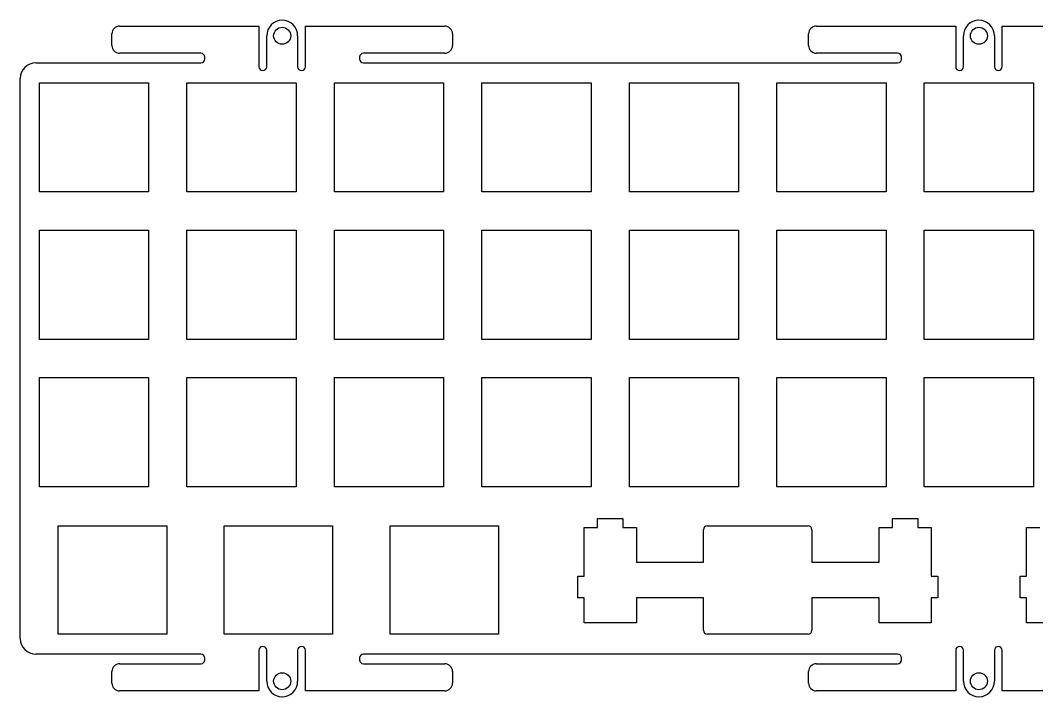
# Model space of a CAD drawing. Header units: millimetres. Extents: x -298 to -50, y -56 to 32.
# Drawn here: x -298.1 to -166.8, y -55.8 to 31.6 of the extents above; entities that cross this region are included whole.
import ezdxf

# ---------------------------------------------------------------- set-up
doc = ezdxf.new("R2010")
doc.units = ezdxf.units.MM
for name, color, linetype in [('Shape11108', 7, 'CONTINUOUS'), ('Shape11109', 7, 'CONTINUOUS'), ('Shape11111', 7, 'CONTINUOUS'), ('Shape11112', 7, 'CONTINUOUS'), ('Shape11136', 7, 'CONTINUOUS'), ('Shape11137', 7, 'CONTINUOUS'), ('Shape11138', 7, 'CONTINUOUS'), ('Shape11139', 7, 'CONTINUOUS'), ('Shape11140', 7, 'CONTINUOUS'), ('Shape11141', 7, 'CONTINUOUS'), ('Shape11142', 7, 'CONTINUOUS'), ('Shape11143', 7, 'CONTINUOUS'), ('Shape11144', 7, 'CONTINUOUS'), ('Shape11145', 7, 'CONTINUOUS'), ('Shape11146', 7, 'CONTINUOUS'), ('Shape11147', 7, 'CONTINUOUS'), ('Shape11148', 7, 'CONTINUOUS'), ('Shape11149', 7, 'CONTINUOUS'), ('Shape11150', 7, 'CONTINUOUS'), ('Shape11151', 7, 'CONTINUOUS'), ('Shape11152', 7, 'CONTINUOUS'), ('Shape11153', 7, 'CONTINUOUS'), ('Shape11154', 7, 'CONTINUOUS'), ('Shape11155', 7, 'CONTINUOUS'), ('Shape11156', 7, 'CONTINUOUS'), ('Shape11157', 7, 'CONTINUOUS'), ('Shape11158', 7, 'CONTINUOUS'), ('Shape11159', 7, 'CONTINUOUS'), ('Shape11160', 7, 'CONTINUOUS'), ('Shape11161', 7, 'CONTINUOUS'), ('Shape11162', 7, 'CONTINUOUS'), ('Shape11163', 7, 'CONTINUOUS'), ('Shape11164', 7, 'CONTINUOUS'), ('Shape11165', 7, 'CONTINUOUS'), ('Shape11166', 7, 'CONTINUOUS'), ('Shape11167', 7, 'CONTINUOUS'), ('Shape11168', 7, 'CONTINUOUS'), ('Shape11169', 7, 'CONTINUOUS'), ('Shape11170', 7, 'CONTINUOUS'), ('Shape11171', 7, 'CONTINUOUS'), ('Shape11172', 7, 'CONTINUOUS'), ('Shape11173', 7, 'CONTINUOUS'), ('Shape11174', 7, 'CONTINUOUS'), ('Shape11175', 7, 'CONTINUOUS'), ('Shape11176', 7, 'CONTINUOUS'), ('Shape11177', 7, 'CONTINUOUS'), ('Shape11178', 7, 'CONTINUOUS'), ('Shape11179', 7, 'CONTINUOUS'), ('Shape11180', 7, 'CONTINUOUS'), ('Shape11181', 7, 'CONTINUOUS'), ('Shape11182', 7, 'CONTINUOUS'), ('Shape11183', 7, 'CONTINUOUS'), ('Shape11184', 7, 'CONTINUOUS'), ('Shape11185', 7, 'CONTINUOUS'), ('Shape11186', 7, 'CONTINUOUS'), ('Shape11187', 7, 'CONTINUOUS'), ('Shape11188', 7, 'CONTINUOUS'), ('Shape11189', 7, 'CONTINUOUS'), ('Shape11190', 7, 'CONTINUOUS'), ('Shape11191', 7, 'CONTINUOUS'), ('Shape11192', 7, 'CONTINUOUS'), ('Shape11193', 7, 'CONTINUOUS'), ('Shape11194', 7, 'CONTINUOUS'), ('Shape11195', 7, 'CONTINUOUS'), ('Shape11196', 7, 'CONTINUOUS'), ('Shape11197', 7, 'CONTINUOUS'), ('Shape11198', 7, 'CONTINUOUS'), ('Shape11199', 7, 'CONTINUOUS'), ('Shape11200', 7, 'CONTINUOUS'), ('Shape11201', 7, 'CONTINUOUS'), ('Shape11202', 7, 'CONTINUOUS'), ('Shape11203', 7, 'CONTINUOUS'), ('Shape11204', 7, 'CONTINUOUS'), ('Shape11205', 7, 'CONTINUOUS'), ('Shape11206', 7, 'CONTINUOUS'), ('Shape11207', 7, 'CONTINUOUS'), ('Shape11208', 7, 'CONTINUOUS'), ('Shape11209', 7, 'CONTINUOUS'), ('Shape11210', 7, 'CONTINUOUS'), ('Shape11211', 7, 'CONTINUOUS'), ('Shape11212', 7, 'CONTINUOUS'), ('Shape11213', 7, 'CONTINUOUS'), ('Shape11214', 7, 'CONTINUOUS'), ('Shape11215', 7, 'CONTINUOUS'), ('Shape11216', 7, 'CONTINUOUS'), ('Shape11217', 7, 'CONTINUOUS'), ('Shape11218', 7, 'CONTINUOUS'), ('Shape11219', 7, 'CONTINUOUS'), ('Shape11220', 7, 'CONTINUOUS'), ('Shape11265', 7, 'CONTINUOUS'), ('Shape11266', 7, 'CONTINUOUS'), ('Shape11267', 7, 'CONTINUOUS'), ('Shape11268', 7, 'CONTINUOUS'), ('Shape11269', 7, 'CONTINUOUS'), ('Shape11270', 7, 'CONTINUOUS'), ('Shape11271', 7, 'CONTINUOUS'), ('Shape11272', 7, 'CONTINUOUS'), ('Shape11273', 7, 'CONTINUOUS'), ('Shape11274', 7, 'CONTINUOUS'), ('Shape11275', 7, 'CONTINUOUS'), ('Shape11276', 7, 'CONTINUOUS'), ('Shape11289', 7, 'CONTINUOUS'), ('Shape11290', 7, 'CONTINUOUS'), ('Shape11291', 7, 'CONTINUOUS'), ('Shape11292', 7, 'CONTINUOUS'), ('Shape11293', 7, 'CONTINUOUS'), ('Shape11294', 7, 'CONTINUOUS'), ('Shape11295', 7, 'CONTINUOUS'), ('Shape11296', 7, 'CONTINUOUS'), ('Shape11313', 7, 'CONTINUOUS'), ('Shape11314', 7, 'CONTINUOUS'), ('Shape11315', 7, 'CONTINUOUS'), ('Shape11316', 7, 'CONTINUOUS'), ('Shape11317', 7, 'CONTINUOUS'), ('Shape11318', 7, 'CONTINUOUS'), ('Shape11319', 7, 'CONTINUOUS'), ('Shape11320', 7, 'CONTINUOUS'), ('Shape11321', 7, 'CONTINUOUS'), ('Shape11322', 7, 'CONTINUOUS'), ('Shape11323', 7, 'CONTINUOUS'), ('Shape11324', 7, 'CONTINUOUS'), ('Shape11325', 7, 'CONTINUOUS'), ('Shape11326', 7, 'CONTINUOUS'), ('Shape11327', 7, 'CONTINUOUS'), ('Shape11328', 7, 'CONTINUOUS'), ('Shape11337', 7, 'CONTINUOUS'), ('Shape11338', 7, 'CONTINUOUS'), ('Shape11339', 7, 'CONTINUOUS'), ('Shape11340', 7, 'CONTINUOUS'), ('Shape11341', 7, 'CONTINUOUS'), ('Shape11342', 7, 'CONTINUOUS'), ('Shape11343', 7, 'CONTINUOUS'), ('Shape11344', 7, 'CONTINUOUS'), ('Shape11345', 7, 'CONTINUOUS'), ('Shape11346', 7, 'CONTINUOUS'), ('Shape11347', 7, 'CONTINUOUS'), ('Shape11348', 7, 'CONTINUOUS'), ('Shape11365', 7, 'CONTINUOUS'), ('Shape11366', 7, 'CONTINUOUS'), ('Shape11367', 7, 'CONTINUOUS'), ('Shape11368', 7, 'CONTINUOUS'), ('Shape11369', 7, 'CONTINUOUS'), ('Shape11370', 7, 'CONTINUOUS'), ('Shape11371', 7, 'CONTINUOUS'), ('Shape11372', 7, 'CONTINUOUS'), ('Shape11373', 7, 'CONTINUOUS'), ('Shape11374', 7, 'CONTINUOUS'), ('Shape11375', 7, 'CONTINUOUS'), ('Shape11376', 7, 'CONTINUOUS'), ('Shape11377', 7, 'CONTINUOUS'), ('Shape11378', 7, 'CONTINUOUS'), ('Shape11379', 7, 'CONTINUOUS'), ('Shape11380', 7, 'CONTINUOUS'), ('Shape11389', 7, 'CONTINUOUS'), ('Shape11390', 7, 'CONTINUOUS'), ('Shape11391', 7, 'CONTINUOUS'), ('Shape11392', 7, 'CONTINUOUS'), ('Shape11393', 7, 'CONTINUOUS'), ('Shape11394', 7, 'CONTINUOUS'), ('Shape11395', 7, 'CONTINUOUS'), ('Shape11396', 7, 'CONTINUOUS'), ('Shape11397', 7, 'CONTINUOUS'), ('Shape11398', 7, 'CONTINUOUS'), ('Shape11399', 7, 'CONTINUOUS'), ('Shape11400', 7, 'CONTINUOUS'), ('Shape11417', 7, 'CONTINUOUS'), ('Shape11418', 7, 'CONTINUOUS'), ('Shape11419', 7, 'CONTINUOUS'), ('Shape11420', 7, 'CONTINUOUS'), ('Shape11421', 7, 'CONTINUOUS'), ('Shape11422', 7, 'CONTINUOUS'), ('Shape11423', 7, 'CONTINUOUS'), ('Shape11424', 7, 'CONTINUOUS'), ('Shape11425', 7, 'CONTINUOUS'), ('Shape11426', 7, 'CONTINUOUS'), ('Shape11427', 7, 'CONTINUOUS'), ('Shape11428', 7, 'CONTINUOUS'), ('Shape11429', 7, 'CONTINUOUS'), ('Shape11430', 7, 'CONTINUOUS'), ('Shape11431', 7, 'CONTINUOUS'), ('Shape11432', 7, 'CONTINUOUS'), ('Shape11441', 7, 'CONTINUOUS'), ('Shape11442', 7, 'CONTINUOUS'), ('Shape11443', 7, 'CONTINUOUS'), ('Shape11444', 7, 'CONTINUOUS'), ('Shape11783', 7, 'CONTINUOUS'), ('Shape11784', 7, 'CONTINUOUS'), ('Shape11785', 7, 'CONTINUOUS'), ('Shape11786', 7, 'CONTINUOUS'), ('Shape11787', 7, 'CONTINUOUS'), ('Shape11788', 7, 'CONTINUOUS'), ('Shape11789', 7, 'CONTINUOUS'), ('Shape11790', 7, 'CONTINUOUS'), ('Shape11791', 7, 'CONTINUOUS'), ('Shape11792', 7, 'CONTINUOUS'), ('Shape11793', 7, 'CONTINUOUS'), ('Shape11794', 7, 'CONTINUOUS'), ('Shape11795', 7, 'CONTINUOUS'), ('Shape11796', 7, 'CONTINUOUS'), ('Shape11797', 7, 'CONTINUOUS'), ('Shape11798', 7, 'CONTINUOUS'), ('Shape11799', 7, 'CONTINUOUS'), ('Shape11800', 7, 'CONTINUOUS'), ('Shape11801', 7, 'CONTINUOUS'), ('Shape11802', 7, 'CONTINUOUS'), ('Shape11803', 7, 'CONTINUOUS'), ('Shape11804', 7, 'CONTINUOUS'), ('Shape11805', 7, 'CONTINUOUS'), ('Shape11806', 7, 'CONTINUOUS'), ('Shape11807', 7, 'CONTINUOUS'), ('Shape11808', 7, 'CONTINUOUS'), ('Shape11809', 7, 'CONTINUOUS'), ('Shape11810', 7, 'CONTINUOUS'), ('Shape11811', 7, 'CONTINUOUS'), ('Shape11812', 7, 'CONTINUOUS'), ('Shape11813', 7, 'CONTINUOUS'), ('Shape11814', 7, 'CONTINUOUS'), ('Shape11815', 7, 'CONTINUOUS'), ('Shape11816', 7, 'CONTINUOUS'), ('Shape11817', 7, 'CONTINUOUS'), ('Shape11818', 7, 'CONTINUOUS'), ('Shape11819', 7, 'CONTINUOUS'), ('Shape11820', 7, 'CONTINUOUS'), ('Shape11821', 7, 'CONTINUOUS'), ('Shape11822', 7, 'CONTINUOUS'), ('Shape11827', 7, 'CONTINUOUS'), ('Shape11828', 7, 'CONTINUOUS'), ('Shape11829', 7, 'CONTINUOUS'), ('Shape11830', 7, 'CONTINUOUS'), ('Shape11831', 7, 'CONTINUOUS'), ('Shape11832', 7, 'CONTINUOUS'), ('Shape11833', 7, 'CONTINUOUS')]:
    doc.layers.add(name, color=color, linetype=linetype)

msp = doc.modelspace()

# ---------------------------------------------------------------- linework, layer by layer
at = {"layer": 'Shape11108'}
msp.add_circle((-174.296, 29.5639), 1.1, dxfattribs=at)
at = {"layer": 'Shape11109'}
msp.add_circle((-264.296, 29.5639), 1.1, dxfattribs=at)
at = {"layer": 'Shape11111'}
msp.add_circle((-174.296, -53.8343), 1.1, dxfattribs=at)
at = {"layer": 'Shape11112'}
msp.add_circle((-264.296, -53.8343), 1.1, dxfattribs=at)
at = {"layer": 'Shape11136'}
msp.add_line((-153.296, -55.0843), (-171.296, -55.0843), dxfattribs=at)
at = {"layer": 'Shape11137'}
msp.add_line((-171.296, -55.0843), (-171.296, -49.8343), dxfattribs=at)
at = {"layer": 'Shape11138'}
msp.add_arc((-171.796, -49.8343), 0.5, 0, 180, dxfattribs=at)
at = {"layer": 'Shape11139'}
msp.add_line((-172.296, -49.8343), (-172.296, -53.8343), dxfattribs=at)
at = {"layer": 'Shape11140'}
msp.add_arc((-174.296, -53.8343), 2, 180, 0, dxfattribs=at)
at = {"layer": 'Shape11141'}
msp.add_line((-176.296, -53.8343), (-176.296, -49.8343), dxfattribs=at)
at = {"layer": 'Shape11142'}
msp.add_arc((-176.796, -49.8343), 0.5, 0, 180, dxfattribs=at)
at = {"layer": 'Shape11143'}
msp.add_line((-177.296, -49.8343), (-177.296, -55.0843), dxfattribs=at)
at = {"layer": 'Shape11144'}
msp.add_line((-177.296, -55.0843), (-195.296, -55.0843), dxfattribs=at)
at = {"layer": 'Shape11145'}
msp.add_arc((-195.296, -54.0843), 1, 180, -90, dxfattribs=at)
at = {"layer": 'Shape11146'}
msp.add_line((-196.296, -54.0843), (-196.296, -52.5843), dxfattribs=at)
at = {"layer": 'Shape11147'}
msp.add_arc((-195.296, -52.5843), 1, 90, 180, dxfattribs=at)
at = {"layer": 'Shape11148'}
msp.add_line((-195.296, -51.5843), (-184.796, -51.5843), dxfattribs=at)
at = {"layer": 'Shape11149'}
msp.add_arc((-184.796, -51.0843), 0.5, -90, 0, dxfattribs=at)
at = {"layer": 'Shape11150'}
msp.add_line((-184.296, -51.0843), (-184.296, -50.8352), dxfattribs=at)
at = {"layer": 'Shape11151'}
msp.add_arc((-184.796, -50.8352), 0.5, 0, 90, dxfattribs=at)
at = {"layer": 'Shape11152'}
msp.add_line((-184.796, -50.3352), (-253.796, -50.3352), dxfattribs=at)
at = {"layer": 'Shape11153'}
msp.add_arc((-253.796, -50.8352), 0.5, 90, 180, dxfattribs=at)
at = {"layer": 'Shape11154'}
msp.add_line((-254.296, -50.8352), (-254.296, -51.0843), dxfattribs=at)
at = {"layer": 'Shape11155'}
msp.add_arc((-253.796, -51.0843), 0.5, 180, -90, dxfattribs=at)
at = {"layer": 'Shape11156'}
msp.add_line((-253.796, -51.5843), (-243.296, -51.5843), dxfattribs=at)
at = {"layer": 'Shape11157'}
msp.add_arc((-243.296, -52.5843), 1, 0, 90, dxfattribs=at)
at = {"layer": 'Shape11158'}
msp.add_line((-242.296, -52.5843), (-242.296, -54.0843), dxfattribs=at)
at = {"layer": 'Shape11159'}
msp.add_arc((-243.296, -54.0843), 1, -90, 0, dxfattribs=at)
at = {"layer": 'Shape11160'}
msp.add_line((-243.296, -55.0843), (-261.296, -55.0843), dxfattribs=at)
at = {"layer": 'Shape11161'}
msp.add_line((-261.296, -55.0843), (-261.296, -49.8343), dxfattribs=at)
at = {"layer": 'Shape11162'}
msp.add_arc((-261.796, -49.8343), 0.5, 0, 180, dxfattribs=at)
at = {"layer": 'Shape11163'}
msp.add_line((-262.296, -49.8343), (-262.296, -53.8343), dxfattribs=at)
at = {"layer": 'Shape11164'}
msp.add_arc((-264.296, -53.8343), 2, 180, 0, dxfattribs=at)
at = {"layer": 'Shape11165'}
msp.add_line((-266.296, -53.8343), (-266.296, -49.8343), dxfattribs=at)
at = {"layer": 'Shape11166'}
msp.add_arc((-266.796, -49.8343), 0.5, 0, 180, dxfattribs=at)
at = {"layer": 'Shape11167'}
msp.add_line((-267.296, -49.8343), (-267.296, -55.0843), dxfattribs=at)
at = {"layer": 'Shape11168'}
msp.add_line((-267.296, -55.0843), (-285.296, -55.0843), dxfattribs=at)
at = {"layer": 'Shape11169'}
msp.add_arc((-285.296, -54.0843), 1, 180, -90, dxfattribs=at)
at = {"layer": 'Shape11170'}
msp.add_line((-286.296, -54.0843), (-286.296, -52.5843), dxfattribs=at)
at = {"layer": 'Shape11171'}
msp.add_arc((-285.296, -52.5843), 1, 90, 180, dxfattribs=at)
at = {"layer": 'Shape11172'}
msp.add_line((-285.296, -51.5843), (-274.796, -51.5843), dxfattribs=at)
at = {"layer": 'Shape11173'}
msp.add_arc((-274.796, -51.0843), 0.5, -90, 0, dxfattribs=at)
at = {"layer": 'Shape11174'}
msp.add_line((-274.296, -51.0843), (-274.296, -50.8352), dxfattribs=at)
at = {"layer": 'Shape11175'}
msp.add_arc((-274.796, -50.8352), 0.5, 0, 90, dxfattribs=at)
at = {"layer": 'Shape11176'}
msp.add_line((-274.796, -50.3352), (-296.121, -50.3352), dxfattribs=at)
at = {"layer": 'Shape11177'}
msp.add_arc((-296.121, -48.3352), 2, 180, -90, dxfattribs=at)
at = {"layer": 'Shape11178'}
msp.add_line((-298.121, -48.3352), (-298.121, 24.0648), dxfattribs=at)
at = {"layer": 'Shape11179'}
msp.add_arc((-296.121, 24.0648), 2, 90, 180, dxfattribs=at)
at = {"layer": 'Shape11180'}
msp.add_line((-296.121, 26.0648), (-274.796, 26.0648), dxfattribs=at)
at = {"layer": 'Shape11181'}
msp.add_arc((-274.796, 26.5648), 0.5, -90, 0, dxfattribs=at)
at = {"layer": 'Shape11182'}
msp.add_line((-274.296, 26.5648), (-274.296, 26.8139), dxfattribs=at)
at = {"layer": 'Shape11183'}
msp.add_arc((-274.796, 26.8139), 0.5, 0, 90, dxfattribs=at)
at = {"layer": 'Shape11184'}
msp.add_line((-274.796, 27.3139), (-285.296, 27.3139), dxfattribs=at)
at = {"layer": 'Shape11185'}
msp.add_arc((-285.296, 28.3139), 1, 180, -90, dxfattribs=at)
at = {"layer": 'Shape11186'}
msp.add_line((-286.296, 28.3139), (-286.296, 29.8139), dxfattribs=at)
at = {"layer": 'Shape11187'}
msp.add_arc((-285.296, 29.8139), 1, 90, 180, dxfattribs=at)
at = {"layer": 'Shape11188'}
msp.add_line((-285.296, 30.8139), (-267.296, 30.8139), dxfattribs=at)
at = {"layer": 'Shape11189'}
msp.add_line((-267.296, 30.8139), (-267.296, 25.5639), dxfattribs=at)
at = {"layer": 'Shape11190'}
msp.add_arc((-266.796, 25.5639), 0.5, 180, 0, dxfattribs=at)
at = {"layer": 'Shape11191'}
msp.add_line((-266.296, 25.5639), (-266.296, 29.5639), dxfattribs=at)
at = {"layer": 'Shape11192'}
msp.add_arc((-264.296, 29.5639), 2, 0, 180, dxfattribs=at)
at = {"layer": 'Shape11193'}
msp.add_line((-262.296, 29.5639), (-262.296, 25.5639), dxfattribs=at)
at = {"layer": 'Shape11194'}
msp.add_arc((-261.796, 25.5639), 0.5, 180, 0, dxfattribs=at)
at = {"layer": 'Shape11195'}
msp.add_line((-261.296, 25.5639), (-261.296, 30.8139), dxfattribs=at)
at = {"layer": 'Shape11196'}
msp.add_line((-261.296, 30.8139), (-243.296, 30.8139), dxfattribs=at)
at = {"layer": 'Shape11197'}
msp.add_arc((-243.296, 29.8139), 1, 0, 90, dxfattribs=at)
at = {"layer": 'Shape11198'}
msp.add_line((-242.296, 29.8139), (-242.296, 28.3139), dxfattribs=at)
at = {"layer": 'Shape11199'}
msp.add_arc((-243.296, 28.3139), 1, -90, 0, dxfattribs=at)
at = {"layer": 'Shape11200'}
msp.add_line((-243.296, 27.3139), (-253.796, 27.3139), dxfattribs=at)
at = {"layer": 'Shape11201'}
msp.add_arc((-253.796, 26.8139), 0.5, 90, 180, dxfattribs=at)
at = {"layer": 'Shape11202'}
msp.add_line((-254.296, 26.8139), (-254.296, 26.5648), dxfattribs=at)
at = {"layer": 'Shape11203'}
msp.add_arc((-253.796, 26.5648), 0.5, 180, -90, dxfattribs=at)
at = {"layer": 'Shape11204'}
msp.add_line((-253.796, 26.0648), (-184.796, 26.0648), dxfattribs=at)
at = {"layer": 'Shape11205'}
msp.add_arc((-184.796, 26.5648), 0.5, -90, 0, dxfattribs=at)
at = {"layer": 'Shape11206'}
msp.add_line((-184.296, 26.5648), (-184.296, 26.8139), dxfattribs=at)
at = {"layer": 'Shape11207'}
msp.add_arc((-184.796, 26.8139), 0.5, 0, 90, dxfattribs=at)
at = {"layer": 'Shape11208'}
msp.add_line((-184.796, 27.3139), (-195.296, 27.3139), dxfattribs=at)
at = {"layer": 'Shape11209'}
msp.add_arc((-195.296, 28.3139), 1, 180, -90, dxfattribs=at)
at = {"layer": 'Shape11210'}
msp.add_line((-196.296, 28.3139), (-196.296, 29.8139), dxfattribs=at)
at = {"layer": 'Shape11211'}
msp.add_arc((-195.296, 29.8139), 1, 90, 180, dxfattribs=at)
at = {"layer": 'Shape11212'}
msp.add_line((-195.296, 30.8139), (-177.296, 30.8139), dxfattribs=at)
at = {"layer": 'Shape11213'}
msp.add_line((-177.296, 30.8139), (-177.296, 25.5639), dxfattribs=at)
at = {"layer": 'Shape11214'}
msp.add_arc((-176.796, 25.5639), 0.5, 180, 0, dxfattribs=at)
at = {"layer": 'Shape11215'}
msp.add_line((-176.296, 25.5639), (-176.296, 29.5639), dxfattribs=at)
at = {"layer": 'Shape11216'}
msp.add_arc((-174.296, 29.5639), 2, 0, 180, dxfattribs=at)
at = {"layer": 'Shape11217'}
msp.add_line((-172.296, 29.5639), (-172.296, 25.5639), dxfattribs=at)
at = {"layer": 'Shape11218'}
msp.add_arc((-171.796, 25.5639), 0.5, 180, 0, dxfattribs=at)
at = {"layer": 'Shape11219'}
msp.add_line((-171.296, 25.5639), (-171.296, 30.8139), dxfattribs=at)
at = {"layer": 'Shape11220'}
msp.add_line((-171.296, 30.8139), (-153.296, 30.8139), dxfattribs=at)
at = {"layer": 'Shape11265'}
msp.add_line((-293.216, -33.7602), (-279.216, -33.7602), dxfattribs=at)
at = {"layer": 'Shape11266'}
msp.add_line((-279.216, -33.7602), (-279.216, -47.7602), dxfattribs=at)
at = {"layer": 'Shape11267'}
msp.add_line((-279.216, -47.7602), (-293.216, -47.7602), dxfattribs=at)
at = {"layer": 'Shape11268'}
msp.add_line((-293.216, -47.7602), (-293.216, -33.7602), dxfattribs=at)
at = {"layer": 'Shape11269'}
msp.add_line((-257.784, -47.7602), (-271.784, -47.7602), dxfattribs=at)
at = {"layer": 'Shape11270'}
msp.add_line((-271.784, -47.7602), (-271.784, -33.7602), dxfattribs=at)
at = {"layer": 'Shape11271'}
msp.add_line((-271.784, -33.7602), (-257.784, -33.7602), dxfattribs=at)
at = {"layer": 'Shape11272'}
msp.add_line((-257.784, -33.7602), (-257.784, -47.7602), dxfattribs=at)
at = {"layer": 'Shape11273'}
msp.add_line((-236.353, -47.7602), (-250.353, -47.7602), dxfattribs=at)
at = {"layer": 'Shape11274'}
msp.add_line((-250.353, -47.7602), (-250.353, -33.7602), dxfattribs=at)
at = {"layer": 'Shape11275'}
msp.add_line((-250.353, -33.7602), (-236.353, -33.7602), dxfattribs=at)
at = {"layer": 'Shape11276'}
msp.add_line((-236.353, -33.7602), (-236.353, -47.7602), dxfattribs=at)
at = {"layer": 'Shape11289'}
msp.add_line((-276.596, 9.3898), (-276.596, 23.4898), dxfattribs=at)
at = {"layer": 'Shape11290'}
msp.add_line((-276.596, 23.4898), (-262.496, 23.4898), dxfattribs=at)
at = {"layer": 'Shape11291'}
msp.add_line((-262.496, 23.4898), (-262.496, 9.3898), dxfattribs=at)
at = {"layer": 'Shape11292'}
msp.add_line((-262.496, 9.3898), (-276.596, 9.3898), dxfattribs=at)
at = {"layer": 'Shape11293'}
msp.add_line((-167.246, 23.4898), (-167.246, 9.3898), dxfattribs=at)
at = {"layer": 'Shape11294'}
msp.add_line((-167.246, 9.3898), (-181.346, 9.3898), dxfattribs=at)
at = {"layer": 'Shape11295'}
msp.add_line((-181.346, 9.3898), (-181.346, 23.4898), dxfattribs=at)
at = {"layer": 'Shape11296'}
msp.add_line((-181.346, 23.4898), (-167.246, 23.4898), dxfattribs=at)
at = {"layer": 'Shape11313'}
msp.add_line((-238.496, 9.3898), (-238.496, 23.4898), dxfattribs=at)
at = {"layer": 'Shape11314'}
msp.add_line((-238.496, 23.4898), (-224.396, 23.4898), dxfattribs=at)
at = {"layer": 'Shape11315'}
msp.add_line((-224.396, 23.4898), (-224.396, 9.3898), dxfattribs=at)
at = {"layer": 'Shape11316'}
msp.add_line((-224.396, 9.3898), (-238.496, 9.3898), dxfattribs=at)
at = {"layer": 'Shape11317'}
msp.add_line((-186.296, 9.3898), (-200.396, 9.3898), dxfattribs=at)
at = {"layer": 'Shape11318'}
msp.add_line((-200.396, 9.3898), (-200.396, 23.4898), dxfattribs=at)
at = {"layer": 'Shape11319'}
msp.add_line((-200.396, 23.4898), (-186.296, 23.4898), dxfattribs=at)
at = {"layer": 'Shape11320'}
msp.add_line((-186.296, 23.4898), (-186.296, 9.3898), dxfattribs=at)
at = {"layer": 'Shape11321'}
msp.add_line((-243.446, 23.4898), (-243.446, 9.3898), dxfattribs=at)
at = {"layer": 'Shape11322'}
msp.add_line((-243.446, 9.3898), (-257.546, 9.3898), dxfattribs=at)
at = {"layer": 'Shape11323'}
msp.add_line((-257.546, 9.3898), (-257.546, 23.4898), dxfattribs=at)
at = {"layer": 'Shape11324'}
msp.add_line((-257.546, 23.4898), (-243.446, 23.4898), dxfattribs=at)
at = {"layer": 'Shape11325'}
msp.add_line((-205.346, 23.4898), (-205.346, 9.3898), dxfattribs=at)
at = {"layer": 'Shape11326'}
msp.add_line((-205.346, 9.3898), (-219.446, 9.3898), dxfattribs=at)
at = {"layer": 'Shape11327'}
msp.add_line((-219.446, 9.3898), (-219.446, 23.4898), dxfattribs=at)
at = {"layer": 'Shape11328'}
msp.add_line((-219.446, 23.4898), (-205.346, 23.4898), dxfattribs=at)
at = {"layer": 'Shape11337'}
msp.add_line((-281.546, 9.3898), (-295.646, 9.3898), dxfattribs=at)
at = {"layer": 'Shape11338'}
msp.add_line((-295.646, 9.3898), (-295.646, 23.4898), dxfattribs=at)
at = {"layer": 'Shape11339'}
msp.add_line((-295.646, 23.4898), (-281.546, 23.4898), dxfattribs=at)
at = {"layer": 'Shape11340'}
msp.add_line((-281.546, 23.4898), (-281.546, 9.3898), dxfattribs=at)
at = {"layer": 'Shape11341'}
msp.add_line((-276.596, -9.6602), (-276.596, 4.4398), dxfattribs=at)
at = {"layer": 'Shape11342'}
msp.add_line((-276.596, 4.4398), (-262.496, 4.4398), dxfattribs=at)
at = {"layer": 'Shape11343'}
msp.add_line((-262.496, 4.4398), (-262.496, -9.6602), dxfattribs=at)
at = {"layer": 'Shape11344'}
msp.add_line((-262.496, -9.6602), (-276.596, -9.6602), dxfattribs=at)
at = {"layer": 'Shape11345'}
msp.add_line((-167.246, 4.4398), (-167.246, -9.6602), dxfattribs=at)
at = {"layer": 'Shape11346'}
msp.add_line((-167.246, -9.6602), (-181.346, -9.6602), dxfattribs=at)
at = {"layer": 'Shape11347'}
msp.add_line((-181.346, -9.6602), (-181.346, 4.4398), dxfattribs=at)
at = {"layer": 'Shape11348'}
msp.add_line((-181.346, 4.4398), (-167.246, 4.4398), dxfattribs=at)
at = {"layer": 'Shape11365'}
msp.add_line((-238.496, -9.6602), (-238.496, 4.4398), dxfattribs=at)
at = {"layer": 'Shape11366'}
msp.add_line((-238.496, 4.4398), (-224.396, 4.4398), dxfattribs=at)
at = {"layer": 'Shape11367'}
msp.add_line((-224.396, 4.4398), (-224.396, -9.6602), dxfattribs=at)
at = {"layer": 'Shape11368'}
msp.add_line((-224.396, -9.6602), (-238.496, -9.6602), dxfattribs=at)
at = {"layer": 'Shape11369'}
msp.add_line((-186.296, -9.6602), (-200.396, -9.6602), dxfattribs=at)
at = {"layer": 'Shape11370'}
msp.add_line((-200.396, -9.6602), (-200.396, 4.4398), dxfattribs=at)
at = {"layer": 'Shape11371'}
msp.add_line((-200.396, 4.4398), (-186.296, 4.4398), dxfattribs=at)
at = {"layer": 'Shape11372'}
msp.add_line((-186.296, 4.4398), (-186.296, -9.6602), dxfattribs=at)
at = {"layer": 'Shape11373'}
msp.add_line((-243.446, 4.4398), (-243.446, -9.6602), dxfattribs=at)
at = {"layer": 'Shape11374'}
msp.add_line((-243.446, -9.6602), (-257.546, -9.6602), dxfattribs=at)
at = {"layer": 'Shape11375'}
msp.add_line((-257.546, -9.6602), (-257.546, 4.4398), dxfattribs=at)
at = {"layer": 'Shape11376'}
msp.add_line((-257.546, 4.4398), (-243.446, 4.4398), dxfattribs=at)
at = {"layer": 'Shape11377'}
msp.add_line((-205.346, 4.4398), (-205.346, -9.6602), dxfattribs=at)
at = {"layer": 'Shape11378'}
msp.add_line((-205.346, -9.6602), (-219.446, -9.6602), dxfattribs=at)
at = {"layer": 'Shape11379'}
msp.add_line((-219.446, -9.6602), (-219.446, 4.4398), dxfattribs=at)
at = {"layer": 'Shape11380'}
msp.add_line((-219.446, 4.4398), (-205.346, 4.4398), dxfattribs=at)
at = {"layer": 'Shape11389'}
msp.add_line((-281.546, -9.6602), (-295.646, -9.6602), dxfattribs=at)
at = {"layer": 'Shape11390'}
msp.add_line((-295.646, -9.6602), (-295.646, 4.4398), dxfattribs=at)
at = {"layer": 'Shape11391'}
msp.add_line((-295.646, 4.4398), (-281.546, 4.4398), dxfattribs=at)
at = {"layer": 'Shape11392'}
msp.add_line((-281.546, 4.4398), (-281.546, -9.6602), dxfattribs=at)
at = {"layer": 'Shape11393'}
msp.add_line((-276.596, -28.7102), (-276.596, -14.6102), dxfattribs=at)
at = {"layer": 'Shape11394'}
msp.add_line((-276.596, -14.6102), (-262.496, -14.6102), dxfattribs=at)
at = {"layer": 'Shape11395'}
msp.add_line((-262.496, -14.6102), (-262.496, -28.7102), dxfattribs=at)
at = {"layer": 'Shape11396'}
msp.add_line((-262.496, -28.7102), (-276.596, -28.7102), dxfattribs=at)
at = {"layer": 'Shape11397'}
msp.add_line((-167.246, -14.6102), (-167.246, -28.7102), dxfattribs=at)
at = {"layer": 'Shape11398'}
msp.add_line((-167.246, -28.7102), (-181.346, -28.7102), dxfattribs=at)
at = {"layer": 'Shape11399'}
msp.add_line((-181.346, -28.7102), (-181.346, -14.6102), dxfattribs=at)
at = {"layer": 'Shape11400'}
msp.add_line((-181.346, -14.6102), (-167.246, -14.6102), dxfattribs=at)
at = {"layer": 'Shape11417'}
msp.add_line((-238.496, -28.7102), (-238.496, -14.6102), dxfattribs=at)
at = {"layer": 'Shape11418'}
msp.add_line((-238.496, -14.6102), (-224.396, -14.6102), dxfattribs=at)
at = {"layer": 'Shape11419'}
msp.add_line((-224.396, -14.6102), (-224.396, -28.7102), dxfattribs=at)
at = {"layer": 'Shape11420'}
msp.add_line((-224.396, -28.7102), (-238.496, -28.7102), dxfattribs=at)
at = {"layer": 'Shape11421'}
msp.add_line((-186.296, -28.7102), (-200.396, -28.7102), dxfattribs=at)
at = {"layer": 'Shape11422'}
msp.add_line((-200.396, -28.7102), (-200.396, -14.6102), dxfattribs=at)
at = {"layer": 'Shape11423'}
msp.add_line((-200.396, -14.6102), (-186.296, -14.6102), dxfattribs=at)
at = {"layer": 'Shape11424'}
msp.add_line((-186.296, -14.6102), (-186.296, -28.7102), dxfattribs=at)
at = {"layer": 'Shape11425'}
msp.add_line((-243.446, -14.6102), (-243.446, -28.7102), dxfattribs=at)
at = {"layer": 'Shape11426'}
msp.add_line((-243.446, -28.7102), (-257.546, -28.7102), dxfattribs=at)
at = {"layer": 'Shape11427'}
msp.add_line((-257.546, -28.7102), (-257.546, -14.6102), dxfattribs=at)
at = {"layer": 'Shape11428'}
msp.add_line((-257.546, -14.6102), (-243.446, -14.6102), dxfattribs=at)
at = {"layer": 'Shape11429'}
msp.add_line((-205.346, -14.6102), (-205.346, -28.7102), dxfattribs=at)
at = {"layer": 'Shape11430'}
msp.add_line((-205.346, -28.7102), (-219.446, -28.7102), dxfattribs=at)
at = {"layer": 'Shape11431'}
msp.add_line((-219.446, -28.7102), (-219.446, -14.6102), dxfattribs=at)
at = {"layer": 'Shape11432'}
msp.add_line((-219.446, -14.6102), (-205.346, -14.6102), dxfattribs=at)
at = {"layer": 'Shape11441'}
msp.add_line((-281.546, -28.7102), (-295.646, -28.7102), dxfattribs=at)
at = {"layer": 'Shape11442'}
msp.add_line((-295.646, -28.7102), (-295.646, -14.6102), dxfattribs=at)
at = {"layer": 'Shape11443'}
msp.add_line((-295.646, -14.6102), (-281.546, -14.6102), dxfattribs=at)
at = {"layer": 'Shape11444'}
msp.add_line((-281.546, -14.6102), (-281.546, -28.7102), dxfattribs=at)
at = {"layer": 'Shape11783'}
msp.add_line((-209.872, -47.2605), (-209.872, -43.0601), dxfattribs=at)
at = {"layer": 'Shape11784'}
msp.add_line((-209.872, -43.0601), (-218.546, -43.0601), dxfattribs=at)
at = {"layer": 'Shape11785'}
msp.add_line((-218.546, -43.0601), (-218.546, -46.2903), dxfattribs=at)
at = {"layer": 'Shape11786'}
msp.add_line((-218.546, -46.2903), (-225.297, -46.2903), dxfattribs=at)
at = {"layer": 'Shape11787'}
msp.add_line((-225.297, -46.2903), (-225.297, -43.0601), dxfattribs=at)
at = {"layer": 'Shape11788'}
msp.add_line((-225.297, -43.0601), (-226.122, -43.0601), dxfattribs=at)
at = {"layer": 'Shape11789'}
msp.add_line((-226.122, -43.0601), (-226.122, -40.2613), dxfattribs=at)
at = {"layer": 'Shape11790'}
msp.add_line((-226.122, -40.2613), (-225.297, -40.2613), dxfattribs=at)
at = {"layer": 'Shape11791'}
msp.add_line((-225.297, -40.2613), (-225.297, -33.9913), dxfattribs=at)
at = {"layer": 'Shape11792'}
msp.add_line((-225.297, -33.9913), (-223.572, -33.9913), dxfattribs=at)
at = {"layer": 'Shape11793'}
msp.add_line((-223.572, -33.9913), (-223.572, -32.791), dxfattribs=at)
at = {"layer": 'Shape11794'}
msp.add_line((-223.572, -32.791), (-220.272, -32.791), dxfattribs=at)
at = {"layer": 'Shape11795'}
msp.add_line((-220.272, -32.791), (-220.272, -33.9913), dxfattribs=at)
at = {"layer": 'Shape11796'}
msp.add_line((-220.272, -33.9913), (-218.546, -33.9913), dxfattribs=at)
at = {"layer": 'Shape11797'}
msp.add_line((-218.546, -33.9913), (-218.546, -38.4602), dxfattribs=at)
at = {"layer": 'Shape11798'}
msp.add_line((-218.546, -38.4602), (-209.872, -38.4602), dxfattribs=at)
at = {"layer": 'Shape11799'}
msp.add_line((-209.872, -38.4602), (-209.872, -34.2611), dxfattribs=at)
at = {"layer": 'Shape11800'}
msp.add_line((-209.372, -33.7611), (-196.372, -33.7611), dxfattribs=at)
at = {"layer": 'Shape11801'}
msp.add_arc((-209.372, -34.2611), 0.5, 90, 180, dxfattribs=at)
at = {"layer": 'Shape11802'}
msp.add_arc((-196.372, -34.2611), 0.5, 0, 90, dxfattribs=at)
at = {"layer": 'Shape11803'}
msp.add_line((-195.872, -34.2611), (-195.872, -38.4602), dxfattribs=at)
at = {"layer": 'Shape11804'}
msp.add_line((-195.872, -38.4602), (-187.197, -38.4602), dxfattribs=at)
at = {"layer": 'Shape11805'}
msp.add_line((-187.197, -38.4602), (-187.197, -33.9913), dxfattribs=at)
at = {"layer": 'Shape11806'}
msp.add_line((-187.197, -33.9913), (-185.472, -33.9913), dxfattribs=at)
at = {"layer": 'Shape11807'}
msp.add_line((-185.472, -33.9913), (-185.472, -32.791), dxfattribs=at)
at = {"layer": 'Shape11808'}
msp.add_line((-185.472, -32.791), (-182.172, -32.791), dxfattribs=at)
at = {"layer": 'Shape11809'}
msp.add_line((-182.172, -32.791), (-182.172, -33.9913), dxfattribs=at)
at = {"layer": 'Shape11810'}
msp.add_line((-182.172, -33.9913), (-180.446, -33.9913), dxfattribs=at)
at = {"layer": 'Shape11811'}
msp.add_line((-180.446, -33.9913), (-180.446, -40.2613), dxfattribs=at)
at = {"layer": 'Shape11812'}
msp.add_line((-180.446, -40.2613), (-179.622, -40.2613), dxfattribs=at)
at = {"layer": 'Shape11813'}
msp.add_line((-179.622, -40.2613), (-179.622, -43.0601), dxfattribs=at)
at = {"layer": 'Shape11814'}
msp.add_line((-179.622, -43.0601), (-180.446, -43.0601), dxfattribs=at)
at = {"layer": 'Shape11815'}
msp.add_line((-180.446, -43.0601), (-180.446, -46.2903), dxfattribs=at)
at = {"layer": 'Shape11816'}
msp.add_line((-180.446, -46.2903), (-187.197, -46.2903), dxfattribs=at)
at = {"layer": 'Shape11817'}
msp.add_line((-187.197, -46.2903), (-187.197, -43.0601), dxfattribs=at)
at = {"layer": 'Shape11818'}
msp.add_line((-187.197, -43.0601), (-195.872, -43.0601), dxfattribs=at)
at = {"layer": 'Shape11819'}
msp.add_line((-195.872, -43.0601), (-195.872, -47.2605), dxfattribs=at)
at = {"layer": 'Shape11820'}
msp.add_arc((-196.372, -47.2605), 0.5, -90, 0, dxfattribs=at)
at = {"layer": 'Shape11821'}
msp.add_line((-196.372, -47.7605), (-209.372, -47.7605), dxfattribs=at)
at = {"layer": 'Shape11822'}
msp.add_arc((-209.372, -47.2605), 0.5, 180, -90, dxfattribs=at)
at = {"layer": 'Shape11827'}
msp.add_line((-161.396, -46.2903), (-168.147, -46.2903), dxfattribs=at)
at = {"layer": 'Shape11828'}
msp.add_line((-168.147, -46.2903), (-168.147, -43.0601), dxfattribs=at)
at = {"layer": 'Shape11829'}
msp.add_line((-168.147, -43.0601), (-168.971, -43.0601), dxfattribs=at)
at = {"layer": 'Shape11830'}
msp.add_line((-168.971, -43.0601), (-168.971, -40.2613), dxfattribs=at)
at = {"layer": 'Shape11831'}
msp.add_line((-168.971, -40.2613), (-168.147, -40.2613), dxfattribs=at)
at = {"layer": 'Shape11832'}
msp.add_line((-168.147, -40.2613), (-168.147, -33.9913), dxfattribs=at)
at = {"layer": 'Shape11833'}
msp.add_line((-168.147, -33.9913), (-166.422, -33.9913), dxfattribs=at)

doc.saveas('drawing.dxf')
